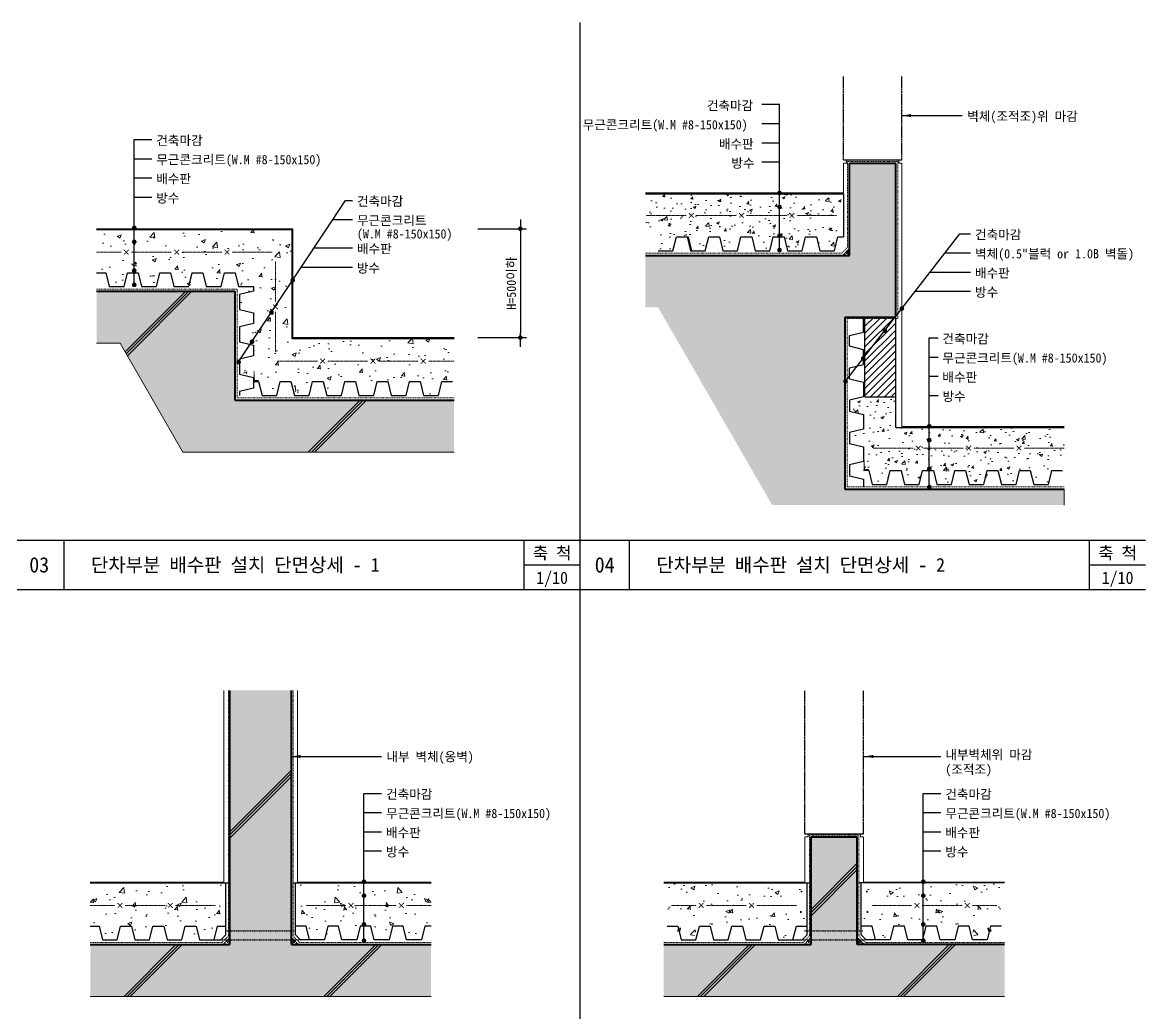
# Model space of a CAD drawing. Header units: millimetres. Extents: x 209 to 75467, y 6568 to 12199.
# Drawn here: x 20708 to 24356, y 8981 to 12199 of the extents above; entities that cross this region are included whole.
import ezdxf
from ezdxf.enums import TextEntityAlignment as Align

# ---------------------------------------------------------------- set-up
doc = ezdxf.new("R2010")
doc.units = ezdxf.units.MM
doc.header["$MEASUREMENT"] = 0
doc.linetypes.add('HID', pattern=[2, 1.1, -0.9])
doc.linetypes.add('HIDDEN', pattern=[0.375, 0.25, -0.125])
doc.layers.get('0').update_dxf_attribs({"linetype": 'CONTINUOUS'})
for name, color, linetype, lineweight in [('A-CONC-LIN1', 2, 'CONTINUOUS', 40), ('A-CONC-LIN2', 7, 'CONTINUOUS', 25), ('A-DIMS', 7, 'CONTINUOUS', 25), ('A-MKXS-LEAD', 7, 'CONTINUOUS', 25), ('A-MKXS-TEXT1', 3, 'CONTINUOUS', 25), ('A-SECT-MESH', 8, 'HID', 18), ('A-WAXM-BLOC', 3, 'CONTINUOUS', 25), ('A-XXXX-FIN1', 255, 'CONTINUOUS', 18), ('A-XXXX-HATC', 8, 'CONTINUOUS', 18), ('A-XXXX-HID', 8, 'HIDDEN', 18), ('A-XXXX-TABL', 7, 'CONTINUOUS', 25), ('A-XXXX-WAT1', 9, 'HID', 20), ('M-XXXX-DRAN', 7, 'CONTINUOUS', 25)]:
    doc.layers.add(name, color=color, linetype=linetype, lineweight=lineweight)
doc.layers.add('A-XXXX-NPLT', color=144, linetype='CONTINUOUS', lineweight=0, plot=False)
doc.layers.add('A-XXXX-SOLD', color=252, linetype='CONTINUOUS')
doc.layers.add('CA-ANNO-TEXT', color=3, linetype='CONTINUOUS')
doc.styles.add('HY울릉도L', font='H2GTRE.TTF')
doc.styles.add('돋움체', font='')
doc.styles.get('돋움체').set_extended_font_data('DotumChe')
doc.dimstyles.new('CDIM', dxfattribs={"dimtxt": 3, "dimasz": 1.5, "dimexe": 2, "dimexo": 1, "dimgap": 1, "dimtad": 1, "dimdec": 0, "dimrnd": 0.5, "dimzin": 0, "dimdsep": 32, "dimlunit": 6, "dimtxsty": 'HY울릉도L', "dimblk1": '_CIDOT', "dimblk2": '_CIDOT', "dimsah": 1, "dimcen": 5.5, "dimclrd": 2, "dimclre": 2, "dimclrt": 7, "dimadec": 0, "dimazin": 0, "dimtfac": 1, "dimtdec": 0, "dimtix": 1, "dimtmove": 2, "dimatfit": 1, "dimldrblk": '_CIDOT', "dimfxl": 1, "dimtolj": 1, "dimtzin": 0, "dimlwd": -1, "dimarcsym": 0})

# ---------------------------------------------------------------- blocks, each defined once
blk = doc.blocks.new('_CIDOT')
at = {"color": 0, "linetype": 'ByBlock'}
blk.add_line((2, 0), (-1, 0), dxfattribs=at)
at = {"color": 0, "linetype": 'ByBlock', "const_width": 0.5}
blk.add_lwpolyline([(-0.25, 0, 1), (0.25, 0, 1)], format="xyb", close=True, dxfattribs=at)
blk = doc.blocks.new('*D133')
at = {"layer": 'A-DIMS', "lineweight": -2, "transparency": 16777216}
for p, q in [((22187.5, 11529.2), (22345.6, 11529.2)), ((22187.5, 11175.7), (22345.6, 11175.7))]:
    blk.add_line(p, q, dxfattribs=at)
at = {"layer": 'A-DIMS', "transparency": 16777216}
blk.add_line((22325.6, 11514.2), (22325.6, 11190.7), dxfattribs=at)
at = {"layer": 'A-DIMS', "transparency": 16777216, "xscale": 15, "yscale": 15, "zscale": 15}
for p, rotation in [((22325.6, 11529.2), 90), ((22325.6, 11175.7), 270)]:
    blk.add_blockref('_CIDOT', p, dxfattribs=dict(at, rotation=rotation))
at = {"layer": 'A-DIMS', "color": 3, "transparency": 16777216, "insert": (22297.9, 11352.5), "char_height": 30, "attachment_point": 5, "rotation": 90, "style": '돋움체'}
blk.add_mtext('\\A1;H=500이하', dxfattribs=at)

msp = doc.modelspace()

# ---------------------------------------------------------------- hatches: boundary and pattern name
at = {"layer": 'A-XXXX-HATC', "linetype": 'ByBlock'}
h = msp.add_hatch(dxfattribs=at)
h.set_pattern_fill('AR-CONC', color=256, scale=0.5, style=0)
h.set_pattern_definition([(50, (-153197.44, 73648.01), (91.092334, -7.969543), [9.525, -104.775]), (355, (-153197.44, 73648.01), (-17.621413, 95.52832), [7.62, -83.82]), (100.451, (-153189.85, 73647.34), (73.47125, 87.558344), [8.095, -89.045]), (46.1842, (-153197.44, 73673.41), (135.53952, -21.021164), [14.2875, -157.1625]), (96.6356, (-153186.14, 73671.66), (118.70212, 123.71278), [12.1425, -133.5675]), (351.184, (-153197.44, 73673.41), (118.7023, 123.71256), [11.43, -125.73]), (21, (-153184.74, 73667.06), (75.80744, -51.13276), [9.525, -104.775]), (326, (-153184.74, 73667.06), (30.901014, 92.093983), [7.62, -83.82]), (71.4514, (-153178.42, 73662.8), (106.708245, 40.96143), [8.095, -89.045]), (37.5, (-153197.437, 73648.007), (1.5443016, 42.2775194), [0, -82.804, 0, -85.09, 0, -84.1375]), (7.5, (-153197.437, 73648.007), (33.409831, 50.090287), [0, -48.514, 0, -80.899, 0, -32.0675]), (327.5, (-153225.758, 73648.007), (67.7952976, -2.864372), [0, -31.75, 0, -99.06, 0, -131.445]), (317.5, (-153238.46, 73648.01), (74.06459, 12.713246), [0, -41.275, 0, -65.786, 0, -93.345])])
h.paths.add_polyline_path([(22731.7, 11642.5), (22731.7, 11507.5), (22762.4, 11507.5), (22773.4, 11462.5), (22821.4, 11462.5), (22832.4, 11507.5), (22867.4, 11507.5), (22878.4, 11462.5), (22926.4, 11462.5), (22937.4, 11507.5), (22972.4, 11507.5), (22983.4, 11462.5), (23031.4, 11462.5), (23042.4, 11507.5), (23077.4, 11507.5), (23088.4, 11462.5), (23136.4, 11462.5), (23147.4, 11507.5), (23182.4, 11507.5), (23193.4, 11462.5), (23241.4, 11462.5), (23252.4, 11507.5), (23287.4, 11507.5), (23298.4, 11462.5), (23346.4, 11462.5), (23357.4, 11507.5), (23374.9, 11507.5), (23374.9, 11642.5)])
h = msp.add_hatch(dxfattribs=at)
h.set_pattern_fill('AR-CONC', color=256, scale=0.75, style=0)
h.set_pattern_definition([(50, (-153292.46, 72623.32), (136.6385, -11.954314), [14.2875, -157.1625]), (355, (-153292.46, 72623.32), (-26.43212, 143.29248), [11.43, -125.73]), (100.451, (-153281.07, 72622.33), (110.20688, 131.33752), [12.1425, -133.5675]), (46.1842, (-153292.46, 72661.42), (203.30928, -31.53175), [21.43125, -235.74375]), (96.6356, (-153275.51, 72658.8), (178.05318, 185.56917), [18.21375, -200.35125]), (351.184, (-153292.46, 72661.42), (178.05345, 185.56884), [17.145, -188.595]), (21, (-153273.4, 72651.9), (113.71116, -76.69914), [14.2875, -157.1625]), (326, (-153273.4, 72651.9), (46.35152, 138.14097), [11.43, -125.73]), (71.4514, (-153263.93, 72645.5), (160.06237, 61.44214), [12.1425, -133.5675]), (37.5, (-153292.455, 72623.32), (2.316452, 63.416279), [0, -124.206, 0, -127.635, 0, -126.20625]), (7.5, (-153292.455, 72623.32), (50.114747, 75.13543), [0, -72.771, 0, -121.3485, 0, -48.10125]), (327.5, (-153334.937, 72623.32), (101.692946, -4.296558), [0, -47.625, 0, -148.59, 0, -197.1675]), (317.5, (-153353.99, 72623.32), (111.096886, 19.06987), [0, -61.9125, 0, -98.679, 0, -140.0175])])
h.paths.add_polyline_path([(22110.5, 11172.7), (21583.3, 11172.7), (21583.3, 11526.2), (20949.3, 11526.2), (20949.3, 11391.2), (20984.3, 11391.2), (20995.3, 11346.2), (21043.3, 11346.2), (21054.3, 11391.2), (21089.3, 11391.2), (21100.3, 11346.2), (21148.3, 11346.2), (21159.3, 11391.2), (21194.3, 11391.2), (21205.3, 11346.2), (21253.3, 11346.2), (21264.3, 11391.2), (21299.3, 11391.2), (21310.3, 11346.2), (21358.3, 11346.2), (21369.3, 11391.2), (21404.3, 11391.2), (21415.3, 11346.2), (21463.3, 11346.2), (21463.3, 11331.2), (21418.3, 11320.2), (21418.3, 11272.2), (21463.3, 11261.2), (21463.3, 11226.2), (21418.3, 11215.2), (21418.3, 11167.2), (21463.3, 11156.2), (21463.3, 11121.2), (21418.3, 11110.2), (21418.3, 11062.2), (21463.3, 11051.2), (21463.3, 11037.7), (21480.5, 11037.7), (21491.5, 10992.7), (21539.5, 10992.7), (21550.5, 11037.7), (21585.5, 11037.7), (21596.5, 10992.7), (21644.5, 10992.7), (21655.5, 11037.7), (21690.5, 11037.7), (21701.5, 10992.7), (21749.5, 10992.7), (21760.5, 11037.7), (21795.5, 11037.7), (21806.5, 10992.7), (21854.5, 10992.7), (21865.5, 11037.7), (21900.5, 11037.7), (21911.5, 10992.7), (21959.5, 10992.7), (21970.5, 11037.7), (22005.5, 11037.7), (22016.5, 10992.7), (22064.5, 10992.7), (22075.5, 11037.7), (22110.5, 11037.7)])
h = msp.add_hatch(dxfattribs=at)
h.set_pattern_fill('AR-SAND', color=256, scale=0.15, style=0)
h.set_pattern_definition([(37.5, (-153356.486, 74461.14), (-0.2400047, 7.34119856), [0, -5.7912, 0, -6.477, 0, -6.19125]), (7.5, (-153356.486, 74461.14), (6.74284925, 10.7523765), [0, -3.1242, 0, -5.2197, 0, -2.00025]), (327.5, (-153361.172, 74461.14), (11.86488555, 0.02155777), [0, -1.905, 0, -6.858, 0, -8.9535]), (317.5, (-153361.172, 74461.14), (11.4533468, 3.34393985), [0, -0.9525, 0, -4.4958, 0, -5.1435])])
h.paths.add_polyline_path([(23372, 11442.5), (23394.9, 11465.4), (23394.9, 11442.5)])
h = msp.add_hatch(dxfattribs=at)
h.set_pattern_fill('ANSI31', color=256, scale=5, style=0)
h.set_pattern_definition([(45, (-153834.76, 73660.893), (-11.2253202, 11.2253202), [])])
h.paths.add_polyline_path([(23444.9, 10983.9), (23444.9, 11242.5), (23544.9, 11242.5), (23544.9, 10983.9)])
h = msp.add_hatch(dxfattribs=at)
h.set_pattern_fill('AR-CONC', color=256, scale=0.5, style=0)
h.set_pattern_definition([(50, (-154676.94, 75051.65), (91.092334, -7.969543), [9.525, -104.775]), (355, (-154676.94, 75051.65), (-17.621413, 95.52832), [7.62, -83.82]), (100.451, (-154669.35, 75050.986), (73.47125, 87.558344), [8.095, -89.045]), (46.1842, (-154676.94, 75077.05), (135.53952, -21.021164), [14.2875, -157.1625]), (96.6356, (-154665.64, 75075.3), (118.70212, 123.71278), [12.1425, -133.5675]), (351.184, (-154676.94, 75077.05), (118.7023, 123.71256), [11.43, -125.73]), (21, (-154664.24, 75070.7), (75.80744, -51.13276), [9.525, -104.775]), (326, (-154664.24, 75070.7), (30.901014, 92.093983), [7.62, -83.82]), (71.4514, (-154657.92, 75066.44), (106.708245, 40.96143), [8.095, -89.045]), (37.5, (-154676.938, 75051.65), (1.5443016, 42.2775194), [0, -82.804, 0, -85.09, 0, -84.1375]), (7.5, (-154676.938, 75051.65), (33.409831, 50.090287), [0, -48.514, 0, -80.899, 0, -32.0675]), (327.5, (-154705.26, 75051.65), (67.7952976, -2.864372), [0, -31.75, 0, -99.06, 0, -131.445]), (317.5, (-154717.96, 75051.65), (74.06459, 12.713246), [0, -41.275, 0, -65.786, 0, -93.345])])
h.paths.add_polyline_path([(23444.9, 10748.9), (23444.9, 10773.4), (23444.9, 10821.4), (23399.9, 10832.4), (23399.9, 10867.4), (23444.9, 10878.4), (23444.9, 10926.4), (23399.9, 10937.4), (23399.9, 10972.4), (23444.9, 10983.4), (23444.9, 10983.9), (23544.9, 10983.9), (23544.9, 10883.9), (24092.2, 10883.9), (24092.2, 10748.9), (24057.2, 10748.9), (24046.2, 10703.9), (23998.2, 10703.9), (23987.2, 10748.9), (23952.2, 10748.9), (23941.2, 10703.9), (23893.2, 10703.9), (23882.2, 10748.9), (23847.2, 10748.9), (23836.2, 10703.9), (23788.2, 10703.9), (23777.2, 10748.9), (23742.2, 10748.9), (23731.2, 10703.9), (23683.2, 10703.9), (23672.2, 10748.9), (23637.2, 10748.9), (23626.2, 10703.9), (23578.2, 10703.9), (23567.2, 10748.9), (23532.2, 10748.9), (23521.2, 10703.9), (23473.2, 10703.9), (23462.2, 10748.9)])
h = msp.add_hatch(dxfattribs=at)
h.set_pattern_fill('AR-CONC', color=256, scale=0.75, style=0)
h.set_pattern_definition([(50, (-155144.64, 71834.02), (136.6385, -11.954314), [14.2875, -157.1625]), (355, (-155144.64, 71834.02), (-26.43212, 143.29248), [11.43, -125.73]), (100.451, (-155133.25, 71833.02), (110.20688, 131.33752), [12.1425, -133.5675]), (46.1842, (-155144.64, 71872.12), (203.30928, -31.53175), [21.43125, -235.74375]), (96.6356, (-155127.7, 71869.5), (178.05318, 185.56917), [18.21375, -200.35125]), (351.184, (-155144.64, 71872.12), (178.05345, 185.56884), [17.145, -188.595]), (21, (-155125.59, 71862.59), (113.71116, -76.69914), [14.2875, -157.1625]), (326, (-155125.59, 71862.6), (46.35152, 138.14097), [11.43, -125.73]), (71.4514, (-155116.11, 71856.2), (160.06237, 61.44214), [12.1425, -133.5675]), (37.5, (-155144.64, 71834.02), (2.316452, 63.416279), [0, -124.206, 0, -127.635, 0, -126.20625]), (7.5, (-155144.64, 71834.02), (50.114747, 75.13543), [0, -72.771, 0, -121.3485, 0, -48.10125]), (327.5, (-155187.12, 71834.02), (101.692946, -4.296558), [0, -47.625, 0, -148.59, 0, -197.1675]), (317.5, (-155206.17, 71834.02), (111.096886, 19.06987), [0, -61.9125, 0, -98.679, 0, -140.0175])])
h.paths.add_polyline_path([(20928.5, 9405.2), (20928.5, 9270.2), (20942.2, 9270.2), (20953.2, 9225.2), (21001.2, 9225.2), (21012.2, 9270.2), (21047.2, 9270.2), (21058.2, 9225.2), (21106.2, 9225.2), (21117.2, 9270.2), (21152.2, 9270.2), (21163.2, 9225.2), (21211.2, 9225.2), (21222.2, 9270.2), (21257.2, 9270.2), (21268.2, 9225.2), (21316.2, 9225.2), (21327.2, 9270.2), (21362.2, 9270.2), (21362.2, 9405.2)])
h = msp.add_hatch(dxfattribs=at)
h.set_pattern_fill('AR-CONC', color=256, scale=0.75, style=0)
h.set_pattern_definition([(130, (198109.01, 71834.02), (-136.6385, -11.954314), [14.2875, -157.1625]), (185, (198109.01, 71834.02), (26.43212, 143.29248), [11.43, -125.73]), (79.549, (198097.62, 71833.02), (-110.20688, 131.33752), [12.1425, -133.5675]), (133.8158, (198109.01, 71872.12), (-203.30928, -31.53175), [21.43125, -235.74375]), (83.3644, (198092.07, 71869.5), (-178.05318, 185.56917), [18.21375, -200.35125]), (188.816, (198109, 71872.12), (-178.05345, 185.56884), [17.145, -188.595]), (159, (198089.96, 71862.59), (-113.71116, -76.69914), [14.2875, -157.1625]), (214, (198089.96, 71862.6), (-46.35152, 138.14097), [11.43, -125.73]), (108.5486, (198080.48, 71856.2), (-160.06237, 61.44214), [12.1425, -133.5675]), (142.5, (198109.01, 71834.02), (-2.316452, 63.416279), [0, -124.206, 0, -127.635, 0, -126.20625]), (172.5, (198109.01, 71834.02), (-50.114747, 75.13543), [0, -72.771, 0, -121.3485, 0, -48.10125]), (212.5, (198151.49, 71834.02), (-101.692946, -4.296558), [0, -47.625, 0, -148.59, 0, -197.1675]), (222.5, (198170.54, 71834.02), (-111.096886, 19.06987), [0, -61.9125, 0, -98.679, 0, -140.0175])])
h.paths.add_polyline_path([(22035.8, 9405.2), (22035.8, 9270.2), (22022.2, 9270.2), (22011.2, 9225.2), (21963.2, 9225.2), (21952.2, 9270.2), (21917.2, 9270.2), (21906.2, 9225.2), (21858.2, 9225.2), (21847.2, 9270.2), (21812.2, 9270.2), (21801.2, 9225.2), (21753.2, 9225.2), (21742.2, 9270.2), (21707.2, 9270.2), (21696.2, 9225.2), (21648.2, 9225.2), (21637.2, 9270.2), (21602.2, 9270.2), (21602.2, 9405.2)])
h = msp.add_hatch(dxfattribs=at)
h.set_pattern_fill('AR-CONC', color=256, scale=0.75, style=0)
h.set_pattern_definition([(50, (-155118.36, 71980.53), (136.6385, -11.954314), [14.2875, -157.1625]), (355, (-155118.36, 71980.53), (-26.43212, 143.29248), [11.43, -125.73]), (100.451, (-155106.97, 71979.54), (110.20688, 131.33752), [12.1425, -133.5675]), (46.1842, (-155118.36, 72018.63), (203.30928, -31.53175), [21.43125, -235.74375]), (96.6356, (-155101.41, 72016), (178.05318, 185.56917), [18.21375, -200.35125]), (351.184, (-155118.36, 72018.63), (178.05345, 185.56884), [17.145, -188.595]), (21, (-155099.31, 72009.11), (113.71116, -76.69914), [14.2875, -157.1625]), (326, (-155099.3, 72009.11), (46.35152, 138.14097), [11.43, -125.73]), (71.4514, (-155089.83, 72002.72), (160.06237, 61.44214), [12.1425, -133.5675]), (37.5, (-155118.357, 71980.534), (2.316452, 63.416279), [0, -124.206, 0, -127.635, 0, -126.20625]), (7.5, (-155118.36, 71980.534), (50.114747, 75.13543), [0, -72.771, 0, -121.3485, 0, -48.10125]), (327.5, (-155160.84, 71980.534), (101.692946, -4.296558), [0, -47.625, 0, -148.59, 0, -197.1675]), (317.5, (-155179.89, 71980.53), (111.096886, 19.06987), [0, -61.9125, 0, -98.679, 0, -140.0175])])
h.paths.add_polyline_path([(22791.5, 9270.2), (22791.5, 9405.2), (23250.2, 9405.2), (23250.2, 9270.2), (23215.2, 9270.2), (23204.2, 9225.2), (23156.2, 9225.2), (23145.2, 9270.2), (23110.2, 9270.2), (23099.2, 9225.2), (23051.2, 9225.2), (23040.2, 9270.2), (23005.2, 9270.2), (22994.2, 9225.2), (22946.2, 9225.2), (22935.2, 9270.2), (22900.2, 9270.2), (22889.2, 9225.2), (22841.2, 9225.2), (22830.2, 9270.2)])
h = msp.add_hatch(dxfattribs=at)
h.set_pattern_fill('AR-CONC', color=256, scale=0.75, style=0)
h.set_pattern_definition([(130, (201808.71, 71980.53), (-136.6385, -11.954314), [14.2875, -157.1625]), (185, (201808.71, 71980.53), (26.43212, 143.29248), [11.43, -125.73]), (79.549, (201797.32, 71979.54), (-110.20688, 131.33752), [12.1425, -133.5675]), (133.8158, (201808.7, 72018.63), (-203.30928, -31.53175), [21.43125, -235.74375]), (83.3644, (201791.77, 72016), (-178.05318, 185.56917), [18.21375, -200.35125]), (188.816, (201808.7, 72018.63), (-178.05345, 185.56884), [17.145, -188.595]), (159, (201789.66, 72009.11), (-113.71116, -76.69914), [14.2875, -157.1625]), (214, (201789.66, 72009.11), (-46.35152, 138.14097), [11.43, -125.73]), (108.5486, (201780.18, 72002.72), (-160.06237, 61.44214), [12.1425, -133.5675]), (142.5, (201808.71, 71980.534), (-2.316452, 63.416279), [0, -124.206, 0, -127.635, 0, -126.20625]), (172.5, (201808.71, 71980.534), (-50.114747, 75.13543), [0, -72.771, 0, -121.3485, 0, -48.10125]), (212.5, (201851.19, 71980.534), (-101.692946, -4.296558), [0, -47.625, 0, -148.59, 0, -197.1675]), (222.5, (201870.24, 71980.53), (-111.096886, 19.06987), [0, -61.9125, 0, -98.679, 0, -140.0175])])
h.paths.add_polyline_path([(23898.8, 9270.2), (23898.8, 9405.2), (23440.2, 9405.2), (23440.2, 9270.2), (23475.2, 9270.2), (23486.2, 9225.2), (23534.2, 9225.2), (23545.2, 9270.2), (23580.2, 9270.2), (23591.2, 9225.2), (23639.2, 9225.2), (23650.2, 9270.2), (23685.2, 9270.2), (23696.2, 9225.2), (23744.2, 9225.2), (23755.2, 9270.2), (23790.2, 9270.2), (23801.2, 9225.2), (23849.2, 9225.2), (23860.2, 9270.2)])
h = msp.add_hatch(dxfattribs=at)
h.set_pattern_fill('AR-SAND', color=256, scale=0.15, style=0)
h.set_pattern_definition([(37.5, (-155369.2056, 72223.886), (-0.2400047, 7.34119856), [0, -5.7912, 0, -6.477, 0, -6.19125]), (7.5, (-155369.206, 72223.886), (6.74284925, 10.7523765), [0, -3.1242, 0, -5.2197, 0, -2.00025]), (327.5, (-155373.892, 72223.886), (11.86488555, 0.02155777), [0, -1.905, 0, -6.858, 0, -8.9535]), (317.5, (-155373.892, 72223.886), (11.4533468, 3.34393985), [0, -0.9525, 0, -4.4958, 0, -5.1435])])
h.paths.add_polyline_path([(21359.3, 9205.2), (21382.2, 9228.1), (21382.2, 9205.2)])
h = msp.add_hatch(dxfattribs=at)
h.set_pattern_fill('AR-SAND', color=256, scale=0.15, style=0)
h.set_pattern_definition([(142.5, (198333.5774, 72223.886), (0.2400047, 7.34119856), [0, -5.7912, 0, -6.477, 0, -6.19125]), (172.5, (198333.577, 72223.886), (-6.74284925, 10.7523765), [0, -3.1242, 0, -5.2197, 0, -2.00025]), (212.5, (198338.264, 72223.886), (-11.86488555, 0.02155777), [0, -1.905, 0, -6.858, 0, -8.9535]), (222.5, (198338.264, 72223.886), (-11.4533468, 3.34393985), [0, -0.9525, 0, -4.4958, 0, -5.1435])])
h.paths.add_polyline_path([(21605.1, 9205.2), (21582.2, 9228.1), (21582.2, 9205.2)])
h = msp.add_hatch(dxfattribs=at)
h.set_pattern_fill('AR-SAND', color=256, scale=0.15, style=0)
h.set_pattern_definition([(37.5, (-153481.216, 72223.886), (-0.2400047, 7.34119856), [0, -5.7912, 0, -6.477, 0, -6.19125]), (7.5, (-153481.216, 72223.886), (6.74284925, 10.7523765), [0, -3.1242, 0, -5.2197, 0, -2.00025]), (327.5, (-153485.902, 72223.886), (11.86488555, 0.02155777), [0, -1.905, 0, -6.858, 0, -8.9535]), (317.5, (-153485.902, 72223.886), (11.4533468, 3.34393985), [0, -0.9525, 0, -4.4958, 0, -5.1435])])
h.paths.add_polyline_path([(23247.2, 9205.2), (23270.2, 9228.1), (23270.2, 9205.2)])
h = msp.add_hatch(dxfattribs=at)
h.set_pattern_fill('AR-SAND', color=256, scale=0.15, style=0)
h.set_pattern_definition([(142.5, (200171.5673, 72223.886), (0.2400047, 7.34119856), [0, -5.7912, 0, -6.477, 0, -6.19125]), (172.5, (200171.567, 72223.886), (-6.74284925, 10.7523765), [0, -3.1242, 0, -5.2197, 0, -2.00025]), (212.5, (200176.2536, 72223.886), (-11.86488555, 0.02155777), [0, -1.905, 0, -6.858, 0, -8.9535]), (222.5, (200176.254, 72223.886), (-11.4533468, 3.34393985), [0, -0.9525, 0, -4.4958, 0, -5.1435])])
h.paths.add_polyline_path([(23443.1, 9205.2), (23420.2, 9228.1), (23420.2, 9205.2)])
at = {"layer": 'A-XXXX-SOLD', "linetype": 'ByBlock'}
for points in [[(24092.2, 10632), (23143.7, 10632), (22773.2, 11273.7), (22731.7, 11273.7), (22731.7, 11442.5), (23394.9, 11442.5), (23394.9, 11742.5), (23544.9, 11742.5), (23544.9, 11242.5), (23379.9, 11242.5), (23379.9, 10683.9), (24092.2, 10683.9)], [(20949.3, 11326.2), (20949.3, 11157.5), (21025.4, 11157.5), (21229.5, 10804), (22110.5, 10804), (22110.5, 10972.7), (21398.3, 10972.7), (21398.3, 11326.2)], [(20928.5, 9205.2), (20928.5, 9036.5), (22035.8, 9036.5), (22035.8, 9205.2), (21582.2, 9205.2), (21582.2, 10030.4), (21382.2, 10030.4), (21382.2, 9205.2)], [(22791.5, 9205.2), (22791.5, 9036.5), (23898.8, 9036.5), (23898.8, 9205.2), (23420.2, 9205.2), (23420.2, 9555.2), (23270.2, 9555.2), (23270.2, 9205.2)]]:
    msp.add_hatch(color=256, dxfattribs=at).paths.add_polyline_path(points)

# ---------------------------------------------------------------- linework, layer by layer
at = {"layer": 'A-CONC-LIN1'}
for p, q in [((23394.9, 11742.5), (23544.9, 11742.5)), ((23394.9, 11442.5), (23394.9, 11742.5)), ((23544.9, 11242.5), (23544.9, 11742.5)), ((22731.7, 11442.5), (23394.9, 11442.5)), ((20949.3, 11326.2), (21398.3, 11326.2)), ((21398.3, 11326.2), (21398.3, 10972.7)), ((23379.9, 11242.5), (23379.9, 10683.9)), ((23379.9, 11242.5), (23544.9, 11242.5)), ((21475.5, 11032.7), (21458.3, 11032.7)), ((21398.3, 10972.7), (22110.5, 10972.7)), ((23379.9, 10683.9), (24092.2, 10683.9)), ((21382.2, 9205.2), (21382.2, 10030.4)), ((21582.2, 9205.2), (21582.2, 10030.4)), ((23270.2, 9555.2), (23420.2, 9555.2)), ((23270.2, 9205.2), (23270.2, 9555.2)), ((23420.2, 9205.2), (23420.2, 9555.2)), ((20928.5, 9205.2), (21382.2, 9205.2)), ((21582.2, 9205.2), (22035.8, 9205.2)), ((22791.5, 9205.2), (23270.2, 9205.2)), ((23898.8, 9205.2), (23420.2, 9205.2))]:
    msp.add_line(p, q, dxfattribs=at)
at = {"layer": 'A-CONC-LIN2'}
for p, q in [((22731.7, 11642.5), (23374.9, 11642.5)), ((23374.9, 11642.5), (23374.9, 11502.5)), ((20949.3, 11526.2), (21583.3, 11526.2)), ((21583.3, 11526.2), (21583.3, 11172.7)), ((22821.4, 11457.5), (22832.4, 11502.5)), ((22839.8, 11502.5), (22870.5, 11502.5)), ((22870.5, 11502.5), (22881.5, 11457.5)), ((22773.4, 11457.5), (22821.4, 11457.5)), ((23439.9, 11241.4), (23435.6, 11242.5)), ((23439.9, 11193.4), (23439.9, 11241.4)), ((21583.3, 11172.7), (22110.5, 11172.7)), ((23394.9, 11182.4), (23439.9, 11193.4)), ((23394.9, 11147.4), (23394.9, 11182.4)), ((23439.9, 11136.4), (23394.9, 11147.4)), ((23439.9, 11088.4), (23439.9, 11136.4)), ((23394.9, 11077.4), (23439.9, 11088.4)), ((23394.9, 11042.4), (23394.9, 11077.4)), ((23444.9, 10983.9), (23544.9, 10983.9)), ((23544.9, 10883.9), (23544.9, 10983.9)), ((23544.9, 10883.9), (24092.2, 10883.9)), ((23457.2, 10743.9), (23439.9, 10743.9)), ((20928.5, 9405.2), (21377.2, 9405.2)), ((21369.2, 9236.4), (21369.2, 9405.2)), ((21587.2, 9405.2), (22035.8, 9405.2)), ((21595.2, 9236.4), (21595.2, 9405.2)), ((22791.5, 9405.2), (23265.2, 9405.2)), ((23257.2, 9236.4), (23257.2, 9405.2)), ((23898.8, 9405.2), (23425.2, 9405.2)), ((23433.2, 9236.4), (23433.2, 9405.2)), ((21353, 9220.2), (21369.2, 9236.4)), ((21611.3, 9220.2), (21595.2, 9236.4)), ((23241, 9220.2), (23257.2, 9236.4)), ((23449.3, 9220.2), (23433.2, 9236.4)), ((21323.2, 9220.2), (21353, 9220.2)), ((21641.2, 9220.2), (21611.3, 9220.2)), ((23211.2, 9220.2), (23241, 9220.2)), ((23479.2, 9220.2), (23449.3, 9220.2))]:
    msp.add_line(p, q, dxfattribs=at)
for points in [[(22832.4, 11502.5), (22867.4, 11502.5), (22878.4, 11457.5), (22926.4, 11457.5), (22937.4, 11502.5), (22972.4, 11502.5), (22983.4, 11457.5), (23031.4, 11457.5), (23042.4, 11502.5), (23077.4, 11502.5), (23088.4, 11457.5), (23136.4, 11457.5), (23147.4, 11502.5), (23182.4, 11502.5), (23193.4, 11457.5), (23241.4, 11457.5), (23252.4, 11502.5), (23287.4, 11502.5), (23298.4, 11457.5), (23346.4, 11457.5), (23357.4, 11502.5), (23374.9, 11502.5)], [(20949.3, 11386.2), (20979.3, 11386.2), (20990.3, 11341.2), (21038.3, 11341.2), (21049.3, 11386.2), (21084.3, 11386.2), (21095.3, 11341.2), (21143.3, 11341.2), (21154.3, 11386.2), (21189.3, 11386.2), (21200.3, 11341.2), (21248.3, 11341.2), (21259.3, 11386.2), (21294.3, 11386.2), (21305.3, 11341.2), (21353.3, 11341.2), (21364.3, 11386.2), (21399.3, 11386.2), (21410.3, 11341.2), (21458.3, 11341.2)], [(21458.3, 11341.2), (21458.3, 11326.2), (21413.3, 11315.2), (21413.3, 11267.2), (21458.3, 11256.2), (21458.3, 11221.2), (21413.3, 11210.2), (21413.3, 11162.2), (21458.3, 11151.2), (21458.3, 11116.2), (21413.3, 11105.2), (21413.3, 11057.2), (21458.3, 11046.2), (21458.3, 11011.2), (21413.3, 11000.2), (21413.3, 10987.7)], [(21475.5, 11032.7), (21486.5, 10987.7), (21534.5, 10987.7), (21545.5, 11032.7), (21580.5, 11032.7), (21591.5, 10987.7), (21639.5, 10987.7), (21650.5, 11032.7), (21685.5, 11032.7), (21696.5, 10987.7), (21744.5, 10987.7), (21755.5, 11032.7), (21790.5, 11032.7), (21801.5, 10987.7), (21849.5, 10987.7), (21860.5, 11032.7), (21895.5, 11032.7), (21906.5, 10987.7), (21954.5, 10987.7), (21965.5, 11032.7), (22000.5, 11032.7), (22011.5, 10987.7), (22059.5, 10987.7), (22070.5, 11032.7), (22105.5, 11032.7)], [(23394.9, 11042.4), (23439.9, 11031.4), (23439.9, 10983.4), (23394.9, 10972.4), (23394.9, 10937.4), (23439.9, 10926.4), (23439.9, 10878.4), (23394.9, 10867.4), (23394.9, 10832.4), (23439.9, 10821.4), (23439.9, 10773.4), (23394.9, 10762.4), (23394.9, 10727.4), (23439.9, 10716.4), (23439.9, 10690.9)], [(23457.2, 10743.9), (23468.2, 10698.9), (23516.2, 10698.9), (23527.2, 10743.9), (23562.2, 10743.9), (23573.2, 10698.9), (23621.2, 10698.9), (23632.2, 10743.9), (23667.2, 10743.9), (23678.2, 10698.9), (23726.2, 10698.9), (23737.2, 10743.9), (23772.2, 10743.9), (23783.2, 10698.9), (23831.2, 10698.9), (23842.2, 10743.9), (23877.2, 10743.9), (23888.2, 10698.9), (23936.2, 10698.9), (23947.2, 10743.9), (23982.2, 10743.9), (23993.2, 10698.9), (24041.2, 10698.9), (24052.2, 10743.9), (24087.2, 10743.9)], [(20928.5, 9265.2), (20957.2, 9265.2), (20968.2, 9220.2), (21016.2, 9220.2), (21027.2, 9265.2), (21062.2, 9265.2), (21073.2, 9220.2), (21121.2, 9220.2), (21132.2, 9265.2), (21167.2, 9265.2), (21178.2, 9220.2), (21226.2, 9220.2), (21237.2, 9265.2), (21272.2, 9265.2), (21283.2, 9220.2), (21331.2, 9220.2), (21342.2, 9265.2), (21369.2, 9265.2)], [(22035.8, 9265.2), (22015.2, 9265.2), (22004.2, 9220.2), (21956.2, 9220.2), (21945.2, 9265.2), (21910.2, 9265.2), (21899.2, 9220.2), (21851.2, 9220.2), (21840.2, 9265.2), (21805.2, 9265.2), (21794.2, 9220.2), (21746.2, 9220.2), (21735.2, 9265.2), (21700.2, 9265.2), (21689.2, 9220.2), (21641.2, 9220.2), (21630.2, 9265.2), (21595.2, 9265.2)], [(22802.2, 9265.2), (22837.2, 9265.2), (22848.2, 9220.2), (22896.2, 9220.2), (22907.2, 9265.2), (22942.2, 9265.2), (22953.2, 9220.2), (23001.2, 9220.2), (23012.2, 9265.2), (23047.2, 9265.2), (23058.2, 9220.2), (23106.2, 9220.2), (23117.2, 9265.2), (23152.2, 9265.2), (23163.2, 9220.2), (23211.2, 9220.2), (23222.2, 9265.2), (23257.2, 9265.2)], [(23888.2, 9265.2), (23853.2, 9265.2), (23842.2, 9220.2), (23794.2, 9220.2), (23783.2, 9265.2), (23748.2, 9265.2), (23737.2, 9220.2), (23689.2, 9220.2), (23678.2, 9265.2), (23643.2, 9265.2), (23632.2, 9220.2), (23584.2, 9220.2), (23573.2, 9265.2), (23538.2, 9265.2), (23527.2, 9220.2), (23479.2, 9220.2), (23468.2, 9265.2), (23433.2, 9265.2)]]:
    msp.add_lwpolyline(points, dxfattribs=at)
at = {"layer": 'A-MKXS-LEAD'}
for p, q in [((23167.6, 11932), (23110.2, 11932)), ((23167.6, 11460.2), (23167.6, 11932)), ((23564.9, 11896.6), (23760.7, 11896.6)), ((23167.6, 11869.7), (23110.2, 11869.7)), ((21071.5, 11347), (21071.5, 11818.8)), ((21071.5, 11818.8), (21128.8, 11818.8)), ((23167.6, 11807.3), (23110.2, 11807.3)), ((21071.5, 11756.5), (21128.8, 11756.5)), ((23167.6, 11745), (23110.2, 11745)), ((21071.5, 11694.1), (21128.8, 11694.1)), ((21071.5, 11631.8), (21128.8, 11631.8)), ((21410.5, 11096.7), (21757.9, 11621.3)), ((21757.9, 11621.3), (21780.6, 11621.3)), ((21716.6, 11558.9), (21780.6, 11558.9)), ((23381.9, 11033.9), (23753.3, 11513.1)), ((23753.3, 11513.1), (23788.3, 11513.1)), ((21655.6, 11466.8), (21780.6, 11466.8)), ((23704.9, 11450.7), (23788.3, 11450.7)), ((21614.3, 11404.4), (21780.6, 11404.4)), ((23656.6, 11388.4), (23788.3, 11388.4)), ((23608.3, 11326), (23788.3, 11326)), ((23654, 10690.8), (23654, 11174.8)), ((23654, 11174.8), (23682.5, 11174.8)), ((23654, 11112.4), (23682.5, 11112.4)), ((23654, 11050.1), (23682.5, 11050.1)), ((23654, 10987.7), (23682.5, 10987.7)), ((21581.8, 9815.8), (21875, 9815.8)), ((23442.7, 9815.8), (23691.8, 9815.8)), ((21817.7, 9218), (21817.7, 9696.1)), ((21817.7, 9696.1), (21875, 9696.1)), ((23634.5, 9218), (23634.5, 9696.1)), ((23634.5, 9696.1), (23691.8, 9696.1)), ((21817.7, 9633.8), (21875, 9633.8)), ((23634.5, 9633.8), (23691.8, 9633.8)), ((21817.7, 9571.4), (21875, 9571.4)), ((23634.5, 9571.4), (23691.8, 9571.4)), ((21817.7, 9509), (21875, 9509)), ((23634.5, 9509), (23691.8, 9509))]:
    msp.add_line(p, q, dxfattribs=at)
at = {"layer": 'A-MKXS-LEAD', "const_width": 7.5}
for points in [[(23163.8, 11645.1, 1), (23171.3, 11645.1, 1)], [(23163.8, 11599.9, 1), (23171.3, 11599.9, 1)], [(21075.2, 11531.9, -1), (21067.7, 11531.9, -1)], [(21075.2, 11486.7, -1), (21067.7, 11486.7, -1)], [(23163.8, 11506.7, 1), (23171.3, 11506.7, 1)], [(23163.8, 11460.2, 1), (23171.3, 11460.2, 1)], [(21075.2, 11393.5, -1), (21067.7, 11393.5, -1)], [(21075.2, 11347, -1), (21067.7, 11347, -1)], [(21590, 11362.6, -1), (21582.5, 11361.7, -1)], [(23568.7, 11270.2, -1), (23561.2, 11269.8, -1)], [(21520.9, 11258.3, -1), (21513.4, 11257.3, -1)], [(23513.3, 11198.8, -1), (23505.8, 11198.4, -1)], [(21457.6, 11162.7, -1), (21450.1, 11161.8, -1)], [(21414.2, 11097.2, -1), (21406.7, 11096.3, -1)], [(23443.1, 11108.2, -1), (23435.6, 11107.8, -1)], [(23385.7, 11034.1, -1), (23378.2, 11033.7, -1)], [(23657.8, 10887.8, -1), (23650.3, 10887.8, -1)], [(23657.8, 10842.7, -1), (23650.3, 10842.7, -1)], [(23657.8, 10749.4, -1), (23650.3, 10749.4, -1)], [(23657.8, 10690.8, -1), (23650.3, 10690.8, -1)], [(21821.4, 9409.2, -1), (21813.9, 9409.2, -1)], [(23638.3, 9409.2, -1), (23630.8, 9409.2, -1)], [(21821.4, 9364, -1), (21813.9, 9364, -1)], [(23638.3, 9364, -1), (23630.8, 9364, -1)], [(21821.4, 9270.7, -1), (21813.9, 9270.7, -1)], [(23638.3, 9270.7, -1), (23630.8, 9270.7, -1)], [(21821.4, 9218, -1), (21813.9, 9218, -1)], [(23638.3, 9218, -1), (23630.8, 9218, -1)]]:
    msp.add_lwpolyline(points, format="xyb", close=True, dxfattribs=at)
at = {"layer": 'A-MKXS-LEAD'}
for points in [[(23594.9, 11901.6), (23564.9, 11896.6), (23594.9, 11891.6)], [(21611.8, 9820.8), (21581.8, 9815.8), (21611.8, 9810.8)], [(23472.7, 9820.8), (23442.7, 9815.8), (23472.7, 9810.8)]]:
    msp.add_solid(points, dxfattribs=at)
at = {"layer": 'A-SECT-MESH', "ltscale": 0.05}
for p, q in [((22733.9, 11572.1), (22863.9, 11572.1)), ((22873.1, 11579.6), (22888.1, 11564.6)), ((22888.1, 11579.6), (22873.1, 11564.6)), ((22897.3, 11572.1), (23027.3, 11572.1)), ((23036.5, 11579.6), (23051.5, 11564.6)), ((23051.5, 11579.6), (23036.5, 11564.6)), ((23060.8, 11572.1), (23190.8, 11572.1)), ((23200, 11579.6), (23215, 11564.6)), ((23215, 11579.6), (23200, 11564.6)), ((23224.2, 11572.1), (23354.2, 11572.1)), ((21038.3, 11460.6), (21053.3, 11445.6)), ((21053.3, 11460.6), (21038.3, 11445.6)), ((21201.8, 11460.6), (21216.8, 11445.6)), ((21216.8, 11460.6), (21201.8, 11445.6)), ((21365.3, 11460.6), (21380.3, 11445.6)), ((21380.3, 11460.6), (21365.3, 11445.6)), ((20949.3, 11453.1), (21029.1, 11453.1)), ((21062.6, 11453.1), (21192.6, 11453.1)), ((21226, 11453.1), (21356, 11453.1)), ((21389.5, 11453.1), (21519.5, 11453.1)), ((21529.8, 11422.3), (21529.8, 11292.3)), ((21537.3, 11283.1), (21522.3, 11268.1)), ((21537.3, 11268.1), (21522.3, 11283.1)), ((21529.8, 11258.9), (21529.8, 11128.9)), ((21536.7, 11099.6), (21666.7, 11099.6)), ((21675.9, 11107.1), (21690.9, 11092.1)), ((21690.9, 11107.1), (21675.9, 11092.1)), ((21700.2, 11099.6), (21830.2, 11099.6)), ((21839.4, 11107.1), (21854.4, 11092.1)), ((21854.4, 11107.1), (21839.4, 11092.1)), ((21863.6, 11099.6), (21993.6, 11099.6)), ((22002.9, 11107.1), (22017.9, 11092.1)), ((22017.9, 11107.1), (22002.9, 11092.1)), ((22027.1, 11099.6), (22110.5, 11099.6)), ((23471.8, 10816.5), (23601.8, 10816.5)), ((23611, 10824), (23626, 10809)), ((23626, 10824), (23611, 10809)), ((23635.3, 10816.5), (23765.3, 10816.5)), ((23774.5, 10824), (23789.5, 10809)), ((23789.5, 10824), (23774.5, 10809)), ((23798.7, 10816.5), (23928.7, 10816.5)), ((23938, 10824), (23953, 10809)), ((23953, 10824), (23938, 10809)), ((23962.2, 10816.5), (24092.2, 10816.5)), ((21017.6, 9339.6), (21032.6, 9324.6)), ((21032.6, 9339.6), (21017.6, 9324.6)), ((21181.1, 9339.6), (21196.1, 9324.6)), ((21196.1, 9339.6), (21181.1, 9324.6)), ((21783.3, 9339.6), (21768.3, 9324.6)), ((21768.3, 9339.6), (21783.3, 9324.6)), ((21946.8, 9339.6), (21931.8, 9324.6)), ((21931.8, 9339.6), (21946.8, 9324.6)), ((22905.6, 9339.6), (22920.6, 9324.6)), ((22920.6, 9339.6), (22905.6, 9324.6)), ((23069.1, 9339.6), (23084.1, 9324.6)), ((23084.1, 9339.6), (23069.1, 9324.6)), ((23621.3, 9339.6), (23606.3, 9324.6)), ((23606.3, 9339.6), (23621.3, 9324.6)), ((23784.8, 9339.6), (23769.8, 9324.6)), ((23769.8, 9339.6), (23784.8, 9324.6)), ((20928.5, 9332.1), (21008.4, 9332.1)), ((21041.8, 9332.1), (21171.8, 9332.1)), ((21205.3, 9332.1), (21335.3, 9332.1)), ((21759.1, 9332.1), (21629.1, 9332.1)), ((21922.5, 9332.1), (21792.5, 9332.1)), ((22035.8, 9332.1), (21956, 9332.1)), ((22816.5, 9332.1), (22896.4, 9332.1)), ((22929.8, 9332.1), (23059.8, 9332.1)), ((23093.3, 9332.1), (23223.3, 9332.1)), ((23597.1, 9332.1), (23467.1, 9332.1)), ((23760.5, 9332.1), (23630.5, 9332.1)), ((23873.8, 9332.1), (23794, 9332.1))]:
    msp.add_line(p, q, dxfattribs=at)
at = {"layer": 'A-WAXM-BLOC', "linetype": 'HIDDEN', "ltscale": 10}
for p, q in [((23374.9, 11752.5), (23374.9, 12023.1)), ((23564.9, 11752.5), (23564.9, 12023.1)), ((23250.2, 9565.2), (23250.2, 10030.4)), ((23440.2, 9565.2), (23440.2, 10030.4))]:
    msp.add_line(p, q, dxfattribs=at)
at = {"layer": 'A-WAXM-BLOC', "linetype": 'ByBlock'}
for p, q in [((23374.9, 11752.5), (23564.9, 11752.5)), ((23444.9, 10983.9), (23444.9, 11237.5)), ((23544.9, 10983.9), (23544.9, 11237.5)), ((23250.2, 9565.2), (23440.2, 9565.2))]:
    msp.add_line(p, q, dxfattribs=at)
at = {"layer": 'A-XXXX-FIN1'}
for p, q in [((23384.9, 11742.5), (23384.9, 11752.5)), ((23554.9, 11742.5), (23554.9, 11752.5)), ((23374.9, 11645.5), (23374.9, 11742.5)), ((23384.9, 11742.5), (23374.9, 11742.5)), ((23554.9, 11742.5), (23564.9, 11742.5)), ((23564.9, 10886.9), (23564.9, 11742.5)), ((22731.7, 11645.5), (23374.9, 11645.5)), ((20949.3, 11529.2), (21586.3, 11529.2)), ((21586.3, 11529.2), (21586.3, 11175.7)), ((21586.3, 11175.7), (22110.5, 11175.7)), ((23564.9, 10886.9), (24092.2, 10886.9)), ((21362.2, 9408.2), (21362.2, 10030.4)), ((21602.2, 9408.2), (21602.2, 10030.4)), ((20928.5, 9408.2), (21362.2, 9408.2)), ((21602.2, 9408.2), (22035.8, 9408.2)), ((22791.5, 9408.2), (23250.2, 9408.2)), ((23898.8, 9408.2), (23440.2, 9408.2))]:
    msp.add_line(p, q, dxfattribs=at)
at = {"layer": 'A-XXXX-HATC', "lineweight": 5}
for p, q in [((21041.8, 11129.1), (21239, 11326.2)), ((21045.5, 11122.8), (21249, 11326.2)), ((21049.1, 11116.4), (21259, 11326.2)), ((21636.8, 10804), (21805.5, 10972.7)), ((21646.8, 10804), (21815.5, 10972.7)), ((21656.8, 10804), (21825.5, 10972.7)), ((21382.2, 9571.1), (21582.2, 9771.1)), ((21382.2, 9561.1), (21582.2, 9761.1)), ((21382.2, 9551.1), (21582.2, 9751.1)), ((23270.2, 9318.9), (23420.2, 9468.9)), ((23270.2, 9308.9), (23420.2, 9458.9)), ((23270.2, 9298.9), (23420.2, 9448.9)), ((21038.3, 9036.5), (21207, 9205.2)), ((21048.3, 9036.5), (21217, 9205.2)), ((21058.3, 9036.5), (21227, 9205.2)), ((21687.3, 9036.5), (21856.1, 9205.2)), ((21697.3, 9036.5), (21866.1, 9205.2)), ((21707.3, 9036.5), (21876.1, 9205.2)), ((22901.3, 9036.5), (23070, 9205.2)), ((22911.3, 9036.5), (23080, 9205.2)), ((22921.3, 9036.5), (23090, 9205.2)), ((23550.3, 9036.5), (23719.1, 9205.2)), ((23560.3, 9036.5), (23729.1, 9205.2)), ((23570.3, 9036.5), (23739.1, 9205.2))]:
    msp.add_line(p, q, dxfattribs=at)
at = {"layer": 'A-XXXX-HATC', "linetype": 'ByBlock'}
msp.add_line((24092.2, 10683.9), (24092.2, 10632), dxfattribs=at)
at = {"layer": 'A-XXXX-HID'}
for p, q in [((23649.7, 10887.8), (23649.7, 10881.8)), ((23649.7, 10887.8), (23649.7, 10881.8)), ((23649.7, 10887.8), (23649.7, 10881.8)), ((23649.7, 10842.6), (23649.7, 10836.6)), ((23649.7, 10842.6), (23649.7, 10836.6)), ((23649.7, 10842.6), (23649.7, 10836.6))]:
    msp.add_line(p, q, dxfattribs=at)
at = {"layer": 'A-XXXX-NPLT', "lineweight": 5}
for p, q in [((20949.3, 11157.5), (21025.4, 11157.5)), ((21025.4, 11157.5), (21229.5, 10804)), ((21229.5, 10804), (22110.5, 10804)), ((20928.5, 9036.5), (22035.8, 9036.5)), ((22791.5, 9036.5), (23898.8, 9036.5))]:
    msp.add_line(p, q, dxfattribs=at)
at = {"layer": 'A-XXXX-TABL'}
for p, q in [((22519.6, 6679.8), (22519.6, 12198.8)), ((17009, 10518.1), (24356.5, 10518.1)), ((20842.7, 10518.1), (20842.7, 10358.1)), ((22336.5, 10518.1), (22336.5, 10358.1)), ((22679.6, 10518.1), (22679.6, 10358.1)), ((24173.4, 10518.1), (24173.4, 10358.1)), ((22336.5, 10438.1), (22519.6, 10438.1)), ((24173.4, 10438.1), (24356.5, 10438.1)), ((17009, 10358.1), (24356.5, 10358.1))]:
    msp.add_line(p, q, dxfattribs=at)
at = {"layer": 'A-XXXX-WAT1', "ltscale": 2}
for p, q in [((23387.9, 11747.5), (23551.9, 11747.5)), ((23387.9, 11468.3), (23387.9, 11747.5)), ((23551.9, 11237.5), (23551.9, 11747.5)), ((23369.1, 11449.5), (23387.9, 11468.3)), ((23372, 11442.5), (23394.9, 11465.4)), ((22731.7, 11449.5), (23369.1, 11449.5)), ((20949.3, 11333.2), (21405.3, 11333.2)), ((21405.3, 11333.2), (21405.3, 10979.7)), ((23386.9, 11237.5), (23386.9, 10690.9)), ((23386.9, 11237.5), (23551.9, 11237.5)), ((21405.3, 10979.7), (22110.5, 10979.7)), ((23386.9, 10690.9), (24092.2, 10690.9)), ((21377.2, 9233), (21377.2, 10030.4)), ((21587.2, 9233), (21587.2, 10030.4)), ((23265.2, 9560.2), (23425.2, 9560.2)), ((23265.2, 9233), (23265.2, 9560.2)), ((23425.2, 9233), (23425.2, 9560.2)), ((21356.4, 9212.2), (21377.2, 9233)), ((21608, 9212.2), (21587.2, 9233)), ((23244.3, 9212.2), (23265.2, 9233)), ((23446, 9212.2), (23425.2, 9233)), ((20928.5, 9212.2), (21356.4, 9212.2)), ((22035.8, 9212.2), (21608, 9212.2)), ((22791.5, 9212.2), (23244.3, 9212.2)), ((23898.8, 9212.2), (23446, 9212.2))]:
    msp.add_line(p, q, dxfattribs=at)
at = {"layer": 'A-XXXX-WAT1'}
for p, q in [((23260.2, 9555.2), (23260.2, 9565.2)), ((23430.2, 9555.2), (23430.2, 9565.2)), ((23250.2, 9408.2), (23250.2, 9555.2)), ((23260.2, 9555.2), (23250.2, 9555.2)), ((23430.2, 9555.2), (23440.2, 9555.2)), ((23440.2, 9408.2), (23440.2, 9555.2)), ((21359.3, 9205.2), (21382.2, 9228.1)), ((21605.1, 9205.2), (21582.2, 9228.1)), ((23247.2, 9205.2), (23270.2, 9228.1)), ((23443.1, 9205.2), (23420.2, 9228.1))]:
    msp.add_line(p, q, dxfattribs=at)
at = {"layer": 'A-XXXX-WAT1', "lineweight": 5}
for points in [[(21460.9, 11071.6, 3, 3, 0), (21460.9, 11035.7, 3, 3, 0), (21475.7, 11035.7, 5, 5, 0), (21460.9, 11035.7, 5, 5, 0), (21460.9, 11071.6, 5, 5, 0)], [(23442.6, 10782.7, 3, 3, 0), (23442.6, 10746.9, 3, 3, 0), (23457.3, 10746.9, 5, 5, 0), (23442.6, 10746.9, 5, 5, 0), (23442.6, 10782.7, 5, 5, 0)]]:
    msp.add_lwpolyline(points, format="xyseb", dxfattribs=at)
at = {"layer": 'M-XXXX-DRAN', "linetype": 'HIDDEN', "ltscale": 0.5}
for p, q in [((21369.2, 9250.2), (21595.2, 9250.2)), ((23248.1, 9250.2), (23438.1, 9250.2)), ((21353, 9220.2), (21611.3, 9220.2)), ((23236.9, 9220.2), (23449.3, 9220.2))]:
    msp.add_line(p, q, dxfattribs=at)

# ---------------------------------------------------------------- texts
at = {"layer": 'A-MKXS-TEXT1', "style": '돋움체'}
for s, height, p in [('건축마감', 30, (22931.6, 11914.2)), ('벽체(조적조)위 마감', 30, (23777.2, 11879.3)), ('무근콘크리트(W.M #8-150x150)', 30, (22528, 11851.9)), ('건축마감', 30, (21143, 11801)), ('배수판', 30, (22970.5, 11789.5)), ('무근콘크리트(W.M #8-150x150)', 30, (21143, 11738.6)), ('방수', 30, (23011.1, 11727.1)), ('배수판', 30, (21143, 11676.3)), ('방수', 30, (21143, 11613.9)), ('건축마감', 30, (21794.8, 11603.5)), ('무근콘크리트', 30, (21794.8, 11541.1)), ('(W.M #8-150x150)', 30, (21794.8, 11497.5)), ('건축마감', 30, (23802.5, 11495.2)), ('배수판', 30, (21794.8, 11449)), ('벽체(0.5"블럭 or 1.0B 벽돌)', 30, (23802.5, 11432.9)), ('방수', 30, (21794.8, 11386.6)), ('배수판', 30, (23802.5, 11370.5)), ('방수', 30, (23802.5, 11308.2)), ('건축마감', 30, (23696.7, 11157)), ('무근콘크리트(W.M #8-150x150)', 30, (23696.7, 11094.6)), ('배수판', 30, (23696.7, 11032.2)), ('방수', 30, (23696.7, 10969.9)), ('단차부분 배수판 설치 단면상세 - 1', 45, (20930.7, 10415.3)), ('단차부분 배수판 설치 단면상세 - 2', 45, (22767.5, 10415.3)), ('내부 벽체(옹벽)', 30, (21890.3, 9800.1)), ('내부벽체위 마감', 30, (23706.1, 9806.9)), ('(조적조)', 30, (23706.1, 9759.1)), ('건축마감', 30, (21889.2, 9678.3)), ('건축마감', 30, (23706.1, 9678.3)), ('무근콘크리트(W.M #8-150x150)', 30, (21889.2, 9615.9)), ('무근콘크리트(W.M #8-150x150)', 30, (23706.1, 9615.9)), ('배수판', 30, (21889.2, 9553.6)), ('배수판', 30, (23706.1, 9553.6)), ('방수', 30, (21889.2, 9491.2)), ('방수', 30, (23706.1, 9491.2))]:
    msp.add_text(s, height=height, dxfattribs=at).set_placement(p)
for s, p in [('축 척', (22428.8, 10456.4)), ('축 척', (24265.7, 10456.4)), ('1/10', (22428.8, 10375.9)), ('1/10', (24265.7, 10375.9))]:
    msp.add_text(s, height=40, dxfattribs=at).set_placement(p, align=Align.CENTER)
at = {"layer": 'CA-ANNO-TEXT', "style": '돋움체'}
for s, p in [('03', (20762.7, 10438.1)), ('04', (22599.6, 10438.1))]:
    msp.add_text(s, height=50, dxfattribs=at).set_placement(p, align=Align.MIDDLE_CENTER)

# ---------------------------------------------------------------- dimensions: what is measured, and where the dimension line sits
at = {"layer": 'A-DIMS'}
dim = msp.add_linear_dim(base=(22325.6, 11175.7), p1=(22177.5, 11529.2), p2=(22177.5, 11175.7), angle=90, text='H=500이하', dimstyle='CDIM', override={"dimscale": 10, "dimtxsty": '돋움체', "dimclrd": 256, "dimclre": 256, "dimclrt": 3}, dxfattribs=at)
dim.commit()
dim.dimension.update_dxf_attribs({"geometry": '*D133', "text_midpoint": (22297.9, 11352.5)})

doc.saveas('drawing.dxf')
